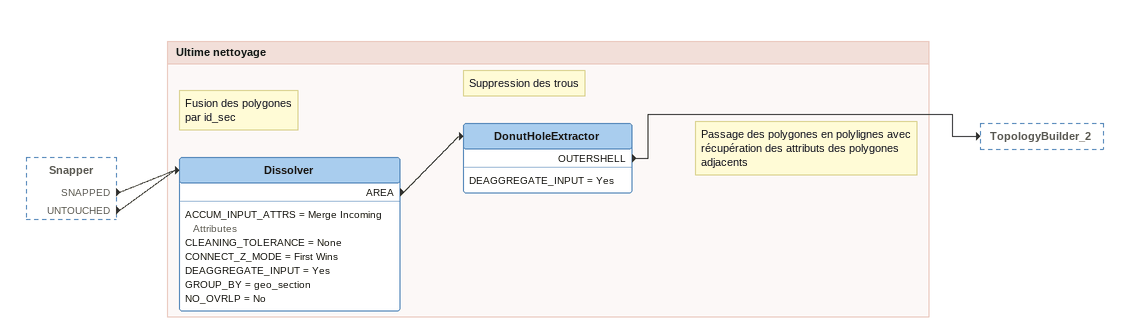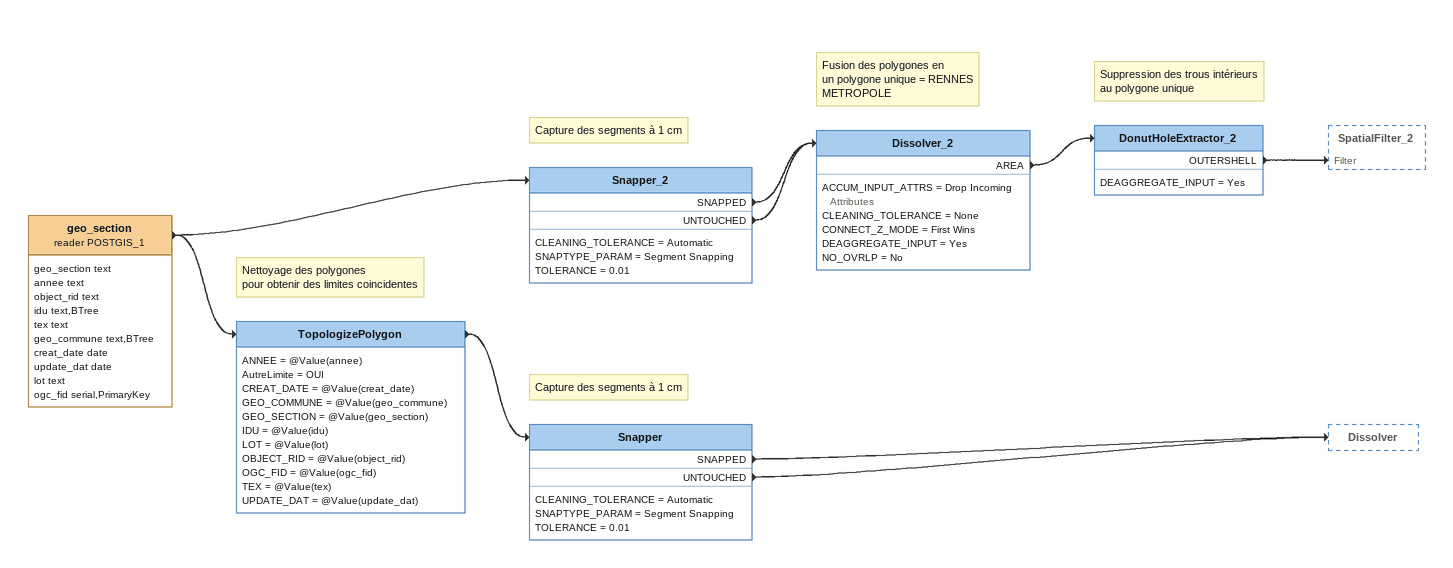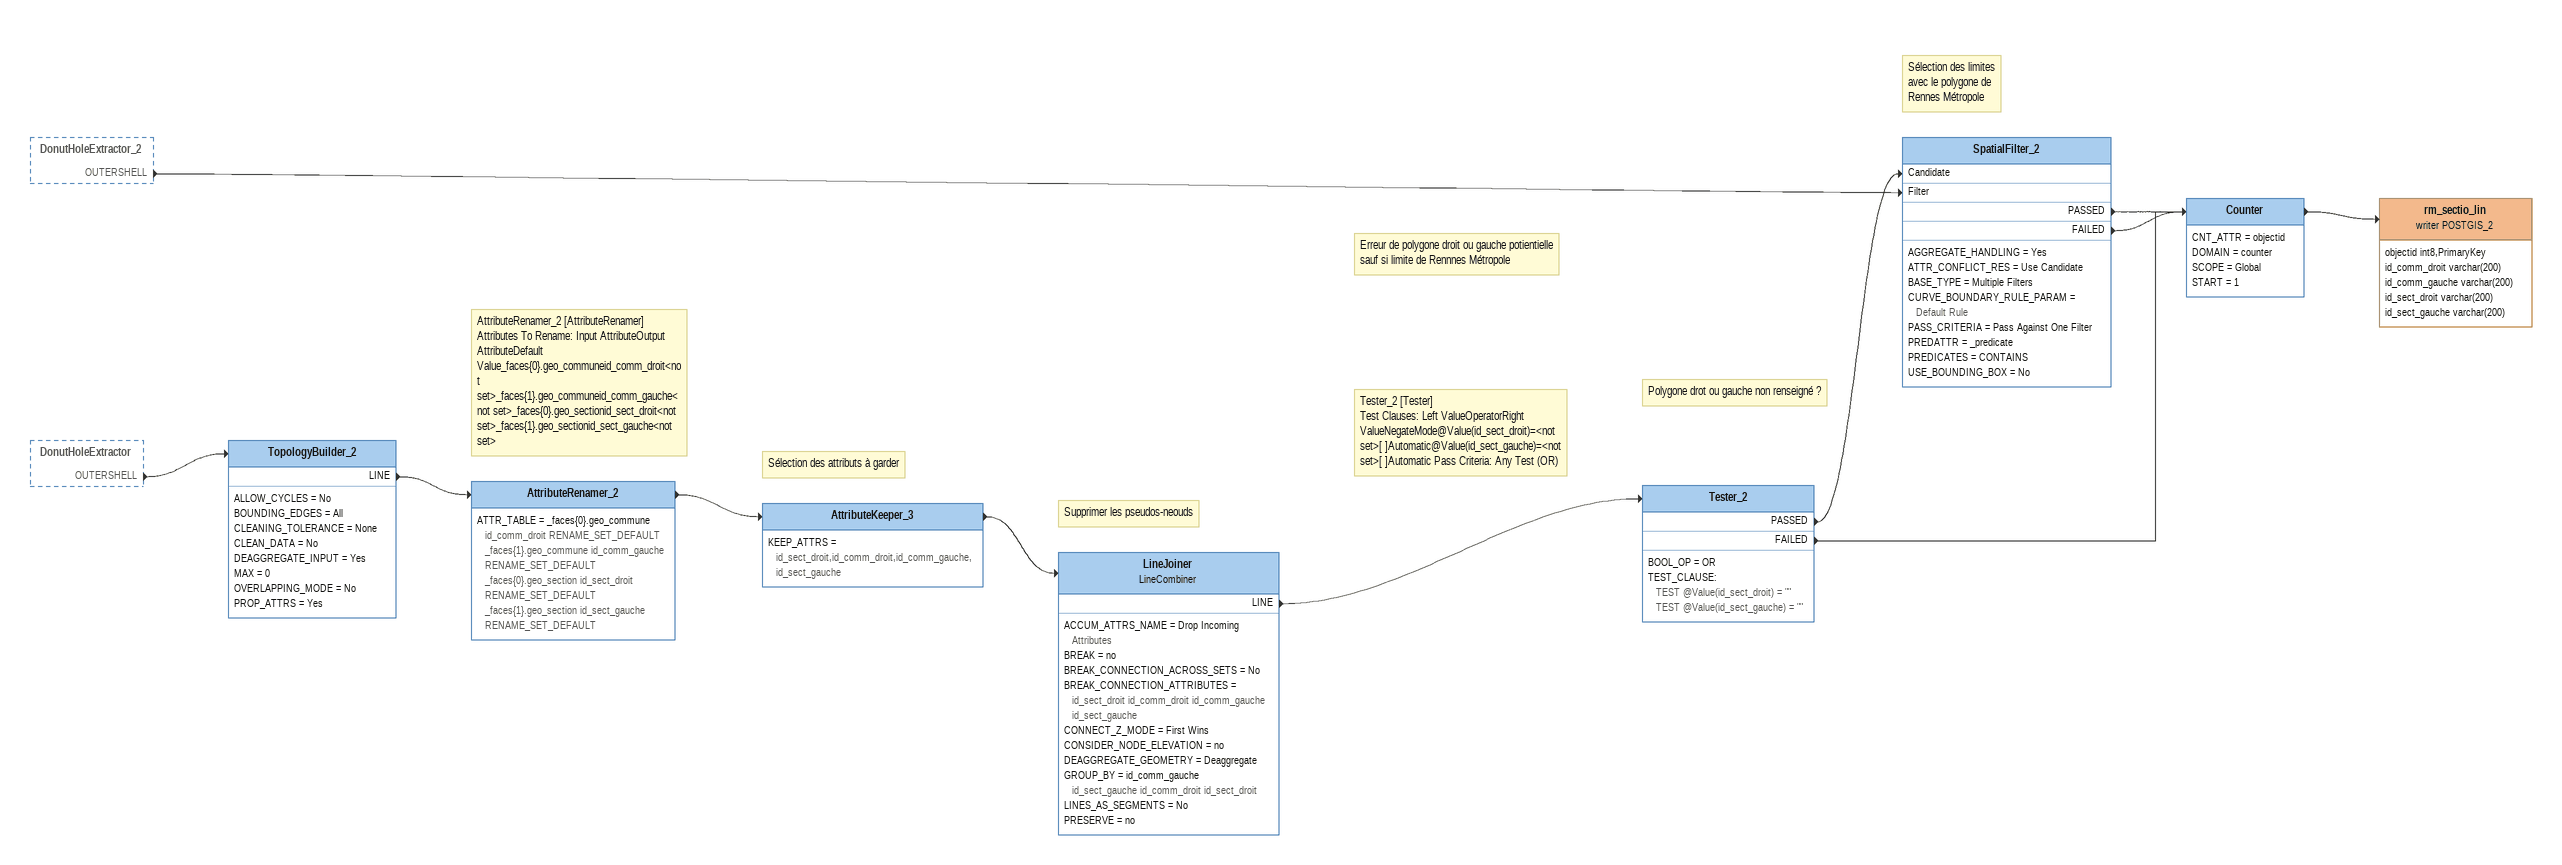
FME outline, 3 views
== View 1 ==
Snapper [outside]
    SNAPPED -> Dissolver
    UNTOUCHED -> Dissolver

Bookmark: Ultime nettoyage
Note: Fusion des polygones / par id_sec
Dissolver
    ACCUM_INPUT_ATTRS = Merge Incoming Attributes
    CLEANING_TOLERANCE = None
    CONNECT_Z_MODE = First Wins
    DEAGGREGATE_INPUT = Yes
    GROUP_BY = geo_section
    NO_OVRLP = No
    AREA -> DonutHoleExtractor
Note: Suppression des trous
Note: Passage des polygones en polylignes avec / récupération des attributs des polygones adjacents
DonutHoleExtractor
    DEAGGREGATE_INPUT = Yes
    OUTERSHELL -> TopologyBuilder_2

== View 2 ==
geo_section (reader POSTGIS_1)
    attributes: geo_section text, annee text, object_rid text, idu text,BTree, tex text, geo_commune text,BTree, creat_date date, update_dat date, lot text, ogc_fid serial,PrimaryKey
    -> Snapper_2
    -> TopologizePolygon
Note: Capture des segments à 1 cm
Snapper_2
    CLEANING_TOLERANCE = Automatic
    SNAPTYPE_PARAM = Segment Snapping
    TOLERANCE = 0.01
    SNAPPED -> Dissolver_2
    UNTOUCHED -> Dissolver_2
Note: Fusion des polygones en / un polygone unique = RENNES METROPOLE
Dissolver_2
    ACCUM_INPUT_ATTRS = Drop Incoming Attributes
    CLEANING_TOLERANCE = None
    CONNECT_Z_MODE = First Wins
    DEAGGREGATE_INPUT = Yes
    NO_OVRLP = No
    AREA -> DonutHoleExtractor_2
Note: Suppression des trous intérieurs / au polygone unique
DonutHoleExtractor_2
    DEAGGREGATE_INPUT = Yes
    OUTERSHELL -> SpatialFilter_2 [Filter]
Note: Nettoyage des polygones / pour obtenir des limites coincidentes
TopologizePolygon
    ANNEE = @Value(annee)
    AutreLimite = OUI
    CREAT_DATE = @Value(creat_date)
    GEO_COMMUNE = @Value(geo_commune)
    GEO_SECTION = @Value(geo_section)
    IDU = @Value(idu)
    LOT = @Value(lot)
    OBJECT_RID = @Value(object_rid)
    OGC_FID = @Value(ogc_fid)
    TEX = @Value(tex)
    UPDATE_DAT = @Value(update_dat)
    -> Snapper
Note: Capture des segments à 1 cm
Snapper
    CLEANING_TOLERANCE = Automatic
    SNAPTYPE_PARAM = Segment Snapping
    TOLERANCE = 0.01
    SNAPPED -> Dissolver
    UNTOUCHED -> Dissolver

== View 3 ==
DonutHoleExtractor_2 [outside]
    OUTERSHELL -> SpatialFilter_2 [Filter]
DonutHoleExtractor [outside]
    OUTERSHELL -> TopologyBuilder_2
TopologyBuilder_2
    ALLOW_CYCLES = No
    BOUNDING_EDGES = All
    CLEANING_TOLERANCE = None
    CLEAN_DATA = No
    DEAGGREGATE_INPUT = Yes
    MAX = 0
    OVERLAPPING_MODE = No
    PROP_ATTRS = Yes
    LINE -> AttributeRenamer_2
Note: AttributeRenamer_2 [AttributeRenamer] / Attributes To Rename: Input AttributeOutput AttributeDefault Value_faces{0}.geo_communeid_comm_droit<not set>_faces{1}.geo_communeid_comm_gauche<not set>_faces{0}.geo_sectionid_sect_droit<not set>_faces{1}.geo_sectionid_sect_gauche<not set>
AttributeRenamer_2
    ATTR_TABLE = _faces{0}.geo_commune id_comm_droit RENAME_SET_DEFAULT  _faces{1}.geo_commune id_comm_gauche RENAME_SET_DEFAULT  _faces{0}.geo_section id_sect_droit RENAME_SET_DEFAULT  _faces{1}.geo_section id_sect_gauche RENAME_SET_DEFAULT
    -> AttributeKeeper_3
Note: Sélection des attributs à garder
AttributeKeeper_3
    KEEP_ATTRS = id_sect_droit,id_comm_droit,id_comm_gauche,id_sect_gauche
    -> LineJoiner
Note: Supprimer les pseudos-neouds
LineJoiner: LineCombiner
    ACCUM_ATTRS_NAME = Drop Incoming Attributes
    BREAK = no
    BREAK_CONNECTION_ACROSS_SETS = No
    BREAK_CONNECTION_ATTRIBUTES = id_sect_droit id_comm_droit id_comm_gauche id_sect_gauche
    CONNECT_Z_MODE = First Wins
    CONSIDER_NODE_ELEVATION = no
    DEAGGREGATE_GEOMETRY = Deaggregate
    GROUP_BY = id_comm_gauche id_sect_gauche id_comm_droit id_sect_droit
    LINES_AS_SEGMENTS = No
    PRESERVE = no
    LINE -> Tester_2
Note: Tester_2 [Tester] / Test Clauses: Left ValueOperatorRight ValueNegateMode@Value(id_sect_droit)=<not set>[ ]Automatic@Value(id_sect_gauche)=<not set>[ ]Automatic Pass Criteria: Any Test (OR)
Note: Polygone drot ou gauche non renseigné ?
Tester_2
    BOOL_OP = OR
    TEST_CLAUSE:
      TEST @Value(id_sect_droit) = ""
      TEST @Value(id_sect_gauche) = ""
    PASSED -> SpatialFilter_2 [Candidate]
    FAILED -> Counter
Note: Erreur de polygone droit ou gauche potientielle / sauf si limite de Rennnes Métropole
Note: Sélection des limites / avec le polygone de / Rennes Métropole
SpatialFilter_2
    AGGREGATE_HANDLING = Yes
    ATTR_CONFLICT_RES = Use Candidate
    BASE_TYPE = Multiple Filters
    CURVE_BOUNDARY_RULE_PARAM = Default Rule
    PASS_CRITERIA = Pass Against One Filter
    PREDATTR = _predicate
    PREDICATES = CONTAINS
    USE_BOUNDING_BOX = No
    PASSED -> Counter
    FAILED -> Counter
Counter
    CNT_ATTR = objectid
    DOMAIN = counter
    SCOPE = Global
    START = 1
    -> rm_sectio_lin (writer POSTGIS_2)
rm_sectio_lin (writer POSTGIS_2)
    attributes: objectid int8,PrimaryKey, id_comm_droit varchar(200), id_comm_gauche varchar(200), id_sect_droit varchar(200), id_sect_gauche varchar(200)
